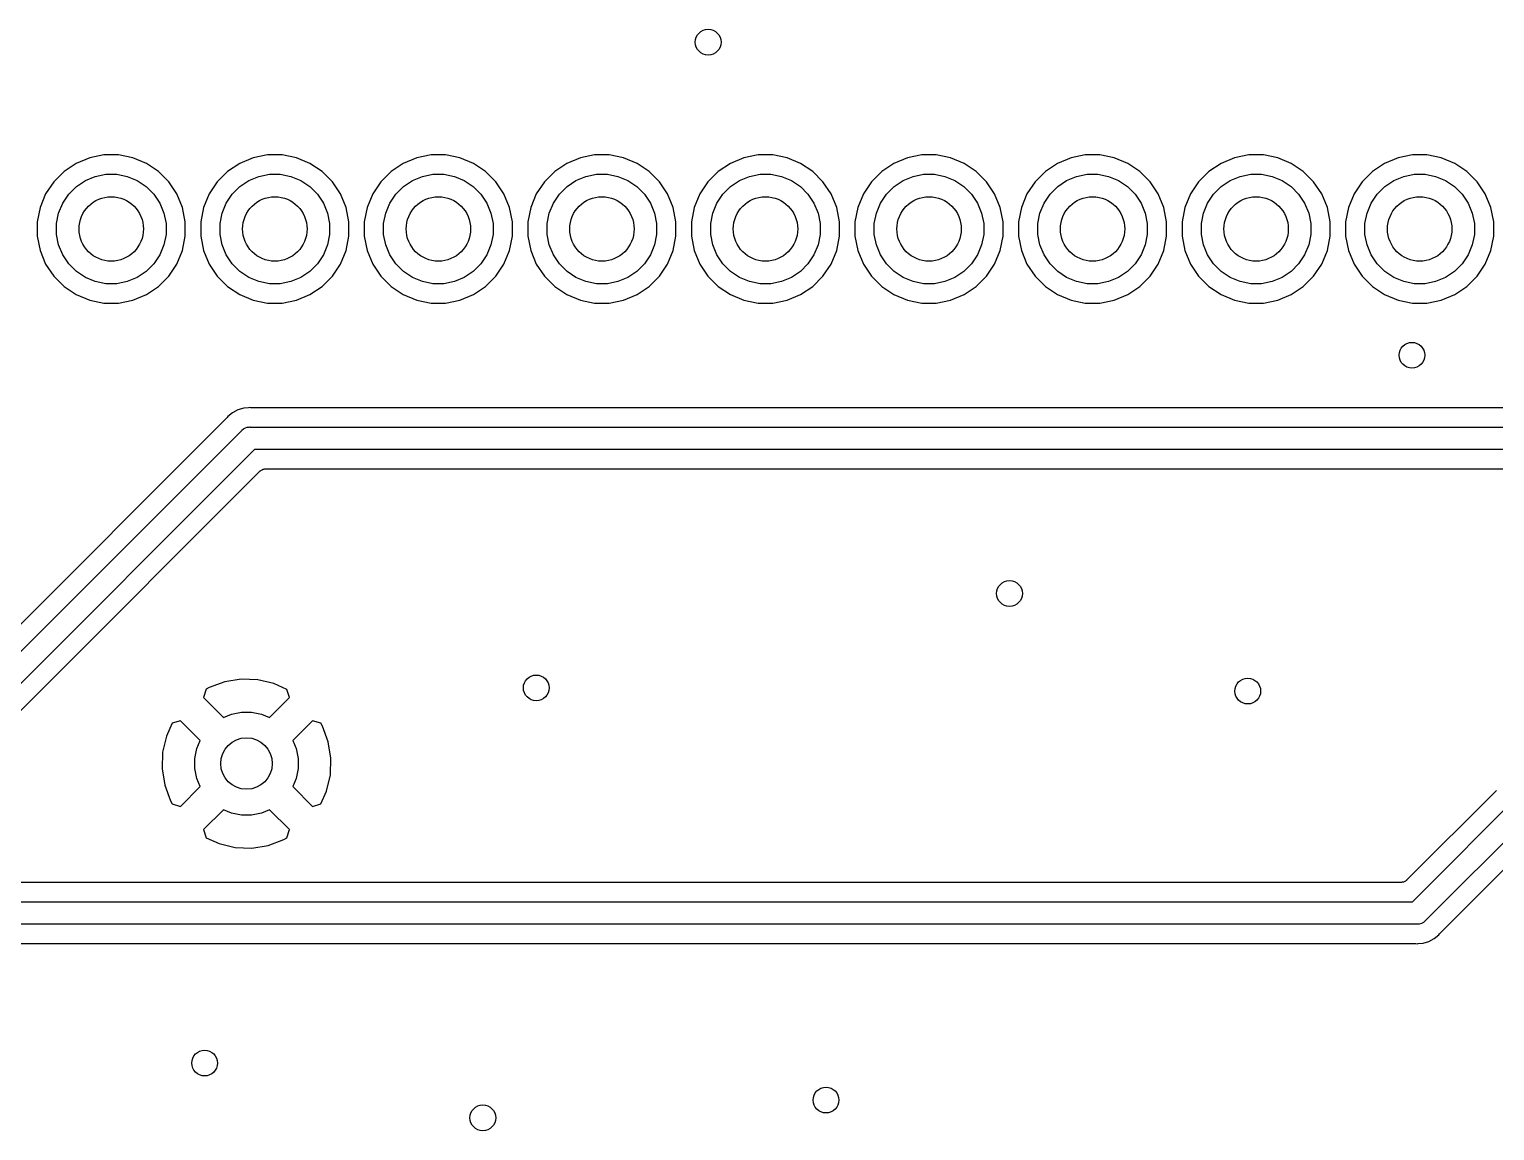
# Model space of a CAD drawing. Extents: x 13 to 148, y -136 to -18.
# Drawn here: x 94.13 to 116.89, y -52.2 to -35.1 of the extents above; entities that cross this region are included whole.
import ezdxf

# ---------------------------------------------------------------- set-up
doc = ezdxf.new("R2010")
doc.units = 0
doc.layers.add('BLACK', color=7, linetype='CONTINUOUS')

msp = doc.modelspace()

# ---------------------------------------------------------------- linework, layer by layer
at = {"layer": 'BLACK', "linetype": 'CONTINUOUS'}
for p, q in [((95.0646, -37.0942), (94.8553, -37.1809)), ((95.2867, -37.05), (95.0646, -37.0942)), ((95.5133, -37.05), (95.2867, -37.05)), ((95.7354, -37.0942), (95.5133, -37.05)), ((95.9447, -37.1809), (95.7354, -37.0942)), ((97.6046, -37.0942), (97.3953, -37.1809)), ((97.8267, -37.05), (97.6046, -37.0942)), ((98.0533, -37.05), (97.8267, -37.05)), ((98.2754, -37.0942), (98.0533, -37.05)), ((98.4847, -37.1809), (98.2754, -37.0942)), ((100.145, -37.0942), (99.9353, -37.1809)), ((100.367, -37.05), (100.145, -37.0942)), ((100.593, -37.05), (100.367, -37.05)), ((100.815, -37.0942), (100.593, -37.05)), ((101.025, -37.1809), (100.815, -37.0942)), ((102.685, -37.0942), (102.475, -37.1809)), ((102.907, -37.05), (102.685, -37.0942)), ((103.133, -37.05), (102.907, -37.05)), ((103.355, -37.0942), (103.133, -37.05)), ((103.565, -37.1809), (103.355, -37.0942)), ((105.225, -37.0942), (105.015, -37.1809)), ((105.447, -37.05), (105.225, -37.0942)), ((105.673, -37.05), (105.447, -37.05)), ((105.895, -37.0942), (105.673, -37.05)), ((106.105, -37.1809), (105.895, -37.0942)), ((107.765, -37.0942), (107.555, -37.1809)), ((107.987, -37.05), (107.765, -37.0942)), ((108.213, -37.05), (107.987, -37.05)), ((108.435, -37.0942), (108.213, -37.05)), ((108.645, -37.1809), (108.435, -37.0942)), ((110.305, -37.0942), (110.095, -37.1809)), ((110.527, -37.05), (110.305, -37.0942)), ((110.753, -37.05), (110.527, -37.05)), ((110.975, -37.0942), (110.753, -37.05)), ((111.185, -37.1809), (110.975, -37.0942)), ((112.845, -37.0942), (112.635, -37.1809)), ((113.067, -37.05), (112.845, -37.0942)), ((113.293, -37.05), (113.067, -37.05)), ((113.515, -37.0942), (113.293, -37.05)), ((113.725, -37.1809), (113.515, -37.0942)), ((115.385, -37.0942), (115.175, -37.1809)), ((115.607, -37.05), (115.385, -37.0942)), ((115.833, -37.05), (115.607, -37.05)), ((116.055, -37.0942), (115.833, -37.05)), ((116.265, -37.1809), (116.055, -37.0942)), ((94.6669, -37.3067), (94.5067, -37.4669)), ((94.8553, -37.1809), (94.6669, -37.3067)), ((96.1331, -37.3067), (95.9447, -37.1809)), ((96.2933, -37.4669), (96.1331, -37.3067)), ((97.2069, -37.3067), (97.0467, -37.4669)), ((97.3953, -37.1809), (97.2069, -37.3067)), ((98.6731, -37.3067), (98.4847, -37.1809)), ((98.8333, -37.4669), (98.6731, -37.3067)), ((99.7469, -37.3067), (99.5867, -37.4669)), ((99.9353, -37.1809), (99.7469, -37.3067)), ((101.213, -37.3067), (101.025, -37.1809)), ((101.373, -37.4669), (101.213, -37.3067)), ((102.287, -37.3067), (102.127, -37.4669)), ((102.475, -37.1809), (102.287, -37.3067)), ((103.753, -37.3067), (103.565, -37.1809)), ((103.913, -37.4669), (103.753, -37.3067)), ((104.827, -37.3067), (104.667, -37.4669)), ((105.015, -37.1809), (104.827, -37.3067)), ((106.293, -37.3067), (106.105, -37.1809)), ((106.453, -37.4669), (106.293, -37.3067)), ((107.367, -37.3067), (107.207, -37.4669)), ((107.555, -37.1809), (107.367, -37.3067)), ((108.833, -37.3067), (108.645, -37.1809)), ((108.993, -37.4669), (108.833, -37.3067)), ((109.907, -37.3067), (109.747, -37.4669)), ((110.095, -37.1809), (109.907, -37.3067)), ((111.373, -37.3067), (111.185, -37.1809)), ((111.533, -37.4669), (111.373, -37.3067)), ((112.447, -37.3067), (112.287, -37.4669)), ((112.635, -37.1809), (112.447, -37.3067)), ((113.913, -37.3067), (113.725, -37.1809)), ((114.073, -37.4669), (113.913, -37.3067)), ((114.987, -37.3067), (114.827, -37.4669)), ((115.175, -37.1809), (114.987, -37.3067)), ((116.453, -37.3067), (116.265, -37.1809)), ((116.613, -37.4669), (116.453, -37.3067)), ((94.5067, -37.4669), (94.3809, -37.6553)), ((94.7398, -37.6582), (94.8582, -37.5398)), ((94.8582, -37.5398), (94.9974, -37.4467)), ((94.9974, -37.4467), (95.1521, -37.3827)), ((95.1521, -37.3827), (95.3163, -37.35)), ((95.3163, -37.35), (95.4837, -37.35)), ((95.4837, -37.35), (95.6479, -37.3827)), ((95.6479, -37.3827), (95.8026, -37.4467)), ((95.8026, -37.4467), (95.9418, -37.5398)), ((95.9418, -37.5398), (96.0602, -37.6582)), ((96.4191, -37.6553), (96.2933, -37.4669)), ((97.0467, -37.4669), (96.9209, -37.6553)), ((97.2798, -37.6582), (97.3982, -37.5398)), ((97.3982, -37.5398), (97.5374, -37.4467)), ((97.5374, -37.4467), (97.6921, -37.3827)), ((97.6921, -37.3827), (97.8563, -37.35)), ((97.8563, -37.35), (98.0237, -37.35)), ((98.0237, -37.35), (98.1879, -37.3827)), ((98.1879, -37.3827), (98.3426, -37.4467)), ((98.3426, -37.4467), (98.4818, -37.5398)), ((98.4818, -37.5398), (98.6002, -37.6582)), ((98.9591, -37.6553), (98.8333, -37.4669)), ((99.5867, -37.4669), (99.4609, -37.6553)), ((99.8198, -37.6582), (99.9382, -37.5398)), ((99.9382, -37.5398), (100.077, -37.4467)), ((100.077, -37.4467), (100.232, -37.3827)), ((100.232, -37.3827), (100.396, -37.35)), ((100.396, -37.35), (100.564, -37.35)), ((100.564, -37.35), (100.728, -37.3827)), ((100.728, -37.3827), (100.883, -37.4467)), ((100.883, -37.4467), (101.022, -37.5398)), ((101.022, -37.5398), (101.14, -37.6582)), ((101.499, -37.6553), (101.373, -37.4669)), ((102.127, -37.4669), (102.001, -37.6553)), ((102.36, -37.6582), (102.478, -37.5398)), ((102.478, -37.5398), (102.617, -37.4467)), ((102.617, -37.4467), (102.772, -37.3827)), ((102.772, -37.3827), (102.936, -37.35)), ((102.936, -37.35), (103.104, -37.35)), ((103.104, -37.35), (103.268, -37.3827)), ((103.268, -37.3827), (103.423, -37.4467)), ((103.423, -37.4467), (103.562, -37.5398)), ((103.562, -37.5398), (103.68, -37.6582)), ((104.039, -37.6553), (103.913, -37.4669)), ((104.667, -37.4669), (104.541, -37.6553)), ((104.9, -37.6582), (105.018, -37.5398)), ((105.018, -37.5398), (105.157, -37.4467)), ((105.157, -37.4467), (105.312, -37.3827)), ((105.312, -37.3827), (105.476, -37.35)), ((105.476, -37.35), (105.644, -37.35)), ((105.644, -37.35), (105.808, -37.3827)), ((105.808, -37.3827), (105.963, -37.4467)), ((105.963, -37.4467), (106.102, -37.5398)), ((106.102, -37.5398), (106.22, -37.6582)), ((106.579, -37.6553), (106.453, -37.4669)), ((107.207, -37.4669), (107.081, -37.6553)), ((107.44, -37.6582), (107.558, -37.5398)), ((107.558, -37.5398), (107.697, -37.4467)), ((107.697, -37.4467), (107.852, -37.3827)), ((107.852, -37.3827), (108.016, -37.35)), ((108.016, -37.35), (108.184, -37.35)), ((108.184, -37.35), (108.348, -37.3827)), ((108.348, -37.3827), (108.503, -37.4467)), ((108.503, -37.4467), (108.642, -37.5398)), ((108.642, -37.5398), (108.76, -37.6582)), ((109.119, -37.6553), (108.993, -37.4669)), ((109.747, -37.4669), (109.621, -37.6553)), ((109.98, -37.6582), (110.098, -37.5398)), ((110.098, -37.5398), (110.237, -37.4467)), ((110.237, -37.4467), (110.392, -37.3827)), ((110.392, -37.3827), (110.556, -37.35)), ((110.556, -37.35), (110.724, -37.35)), ((110.724, -37.35), (110.888, -37.3827)), ((110.888, -37.3827), (111.043, -37.4467)), ((111.043, -37.4467), (111.182, -37.5398)), ((111.182, -37.5398), (111.3, -37.6582)), ((111.659, -37.6553), (111.533, -37.4669)), ((112.287, -37.4669), (112.161, -37.6553)), ((112.52, -37.6582), (112.638, -37.5398)), ((112.638, -37.5398), (112.777, -37.4467)), ((112.777, -37.4467), (112.932, -37.3827)), ((112.932, -37.3827), (113.096, -37.35)), ((113.096, -37.35), (113.264, -37.35)), ((113.264, -37.35), (113.428, -37.3827)), ((113.428, -37.3827), (113.583, -37.4467)), ((113.583, -37.4467), (113.722, -37.5398)), ((113.722, -37.5398), (113.84, -37.6582)), ((114.199, -37.6553), (114.073, -37.4669)), ((114.827, -37.4669), (114.701, -37.6553)), ((115.06, -37.6582), (115.178, -37.5398)), ((115.178, -37.5398), (115.317, -37.4467)), ((115.317, -37.4467), (115.472, -37.3827)), ((115.472, -37.3827), (115.636, -37.35)), ((115.636, -37.35), (115.804, -37.35)), ((115.804, -37.35), (115.968, -37.3827)), ((115.968, -37.3827), (116.123, -37.4467)), ((116.123, -37.4467), (116.262, -37.5398)), ((116.262, -37.5398), (116.38, -37.6582)), ((116.739, -37.6553), (116.613, -37.4669)), ((94.3809, -37.6553), (94.2942, -37.8646)), ((94.6467, -37.7974), (94.7398, -37.6582)), ((96.0602, -37.6582), (96.1533, -37.7974)), ((96.5058, -37.8646), (96.4191, -37.6553)), ((96.9209, -37.6553), (96.8342, -37.8646)), ((97.1867, -37.7974), (97.2798, -37.6582)), ((98.6002, -37.6582), (98.6933, -37.7974)), ((99.0458, -37.8646), (98.9591, -37.6553)), ((99.4609, -37.6553), (99.3742, -37.8646)), ((99.7267, -37.7974), (99.8198, -37.6582)), ((101.14, -37.6582), (101.233, -37.7974)), ((101.586, -37.8646), (101.499, -37.6553)), ((102.001, -37.6553), (101.914, -37.8646)), ((102.267, -37.7974), (102.36, -37.6582)), ((103.68, -37.6582), (103.773, -37.7974)), ((104.126, -37.8646), (104.039, -37.6553)), ((104.541, -37.6553), (104.454, -37.8646)), ((104.807, -37.7974), (104.9, -37.6582)), ((106.22, -37.6582), (106.313, -37.7974)), ((106.666, -37.8646), (106.579, -37.6553)), ((107.081, -37.6553), (106.994, -37.8646)), ((107.347, -37.7974), (107.44, -37.6582)), ((108.76, -37.6582), (108.853, -37.7974)), ((109.206, -37.8646), (109.119, -37.6553)), ((109.621, -37.6553), (109.534, -37.8646)), ((109.887, -37.7974), (109.98, -37.6582)), ((111.3, -37.6582), (111.393, -37.7974)), ((111.746, -37.8646), (111.659, -37.6553)), ((112.161, -37.6553), (112.074, -37.8646)), ((112.427, -37.7974), (112.52, -37.6582)), ((113.84, -37.6582), (113.933, -37.7974)), ((114.286, -37.8646), (114.199, -37.6553)), ((114.701, -37.6553), (114.614, -37.8646)), ((114.967, -37.7974), (115.06, -37.6582)), ((116.38, -37.6582), (116.473, -37.7974)), ((116.826, -37.8646), (116.739, -37.6553)), ((94.2942, -37.8646), (94.25, -38.0867)), ((94.55, -38.1163), (94.5827, -37.9521)), ((94.5827, -37.9521), (94.6467, -37.7974)), ((96.1533, -37.7974), (96.2173, -37.9521)), ((96.2173, -37.9521), (96.25, -38.1163)), ((96.55, -38.0867), (96.5058, -37.8646)), ((96.8342, -37.8646), (96.79, -38.0867)), ((97.09, -38.1163), (97.1227, -37.9521)), ((97.1227, -37.9521), (97.1867, -37.7974)), ((98.6933, -37.7974), (98.7573, -37.9521)), ((98.7573, -37.9521), (98.79, -38.1163)), ((99.09, -38.0867), (99.0458, -37.8646)), ((99.3742, -37.8646), (99.33, -38.0867)), ((99.63, -38.1163), (99.6627, -37.9521)), ((99.6627, -37.9521), (99.7267, -37.7974)), ((101.233, -37.7974), (101.297, -37.9521)), ((101.297, -37.9521), (101.33, -38.1163)), ((101.63, -38.0867), (101.586, -37.8646)), ((101.914, -37.8646), (101.87, -38.0867)), ((102.17, -38.1163), (102.203, -37.9521)), ((102.203, -37.9521), (102.267, -37.7974)), ((103.773, -37.7974), (103.837, -37.9521)), ((103.837, -37.9521), (103.87, -38.1163)), ((104.17, -38.0867), (104.126, -37.8646)), ((104.454, -37.8646), (104.41, -38.0867)), ((104.71, -38.1163), (104.743, -37.9521)), ((104.743, -37.9521), (104.807, -37.7974)), ((106.313, -37.7974), (106.377, -37.9521)), ((106.377, -37.9521), (106.41, -38.1163)), ((106.71, -38.0867), (106.666, -37.8646)), ((106.994, -37.8646), (106.95, -38.0867)), ((107.25, -38.1163), (107.283, -37.9521)), ((107.283, -37.9521), (107.347, -37.7974)), ((108.853, -37.7974), (108.917, -37.9521)), ((108.917, -37.9521), (108.95, -38.1163)), ((109.25, -38.0867), (109.206, -37.8646)), ((109.534, -37.8646), (109.49, -38.0867)), ((109.79, -38.1163), (109.823, -37.9521)), ((109.823, -37.9521), (109.887, -37.7974)), ((111.393, -37.7974), (111.457, -37.9521)), ((111.457, -37.9521), (111.49, -38.1163)), ((111.79, -38.0867), (111.746, -37.8646)), ((112.074, -37.8646), (112.03, -38.0867)), ((112.33, -38.1163), (112.363, -37.9521)), ((112.363, -37.9521), (112.427, -37.7974)), ((113.933, -37.7974), (113.997, -37.9521)), ((113.997, -37.9521), (114.03, -38.1163)), ((114.33, -38.0867), (114.286, -37.8646)), ((114.614, -37.8646), (114.57, -38.0867)), ((114.87, -38.1163), (114.903, -37.9521)), ((114.903, -37.9521), (114.967, -37.7974)), ((116.473, -37.7974), (116.537, -37.9521)), ((116.537, -37.9521), (116.57, -38.1163)), ((116.87, -38.0867), (116.826, -37.8646)), ((94.25, -38.0867), (94.25, -38.3133)), ((94.55, -38.2837), (94.55, -38.1163)), ((96.25, -38.1163), (96.25, -38.2837)), ((96.55, -38.3133), (96.55, -38.0867)), ((96.79, -38.0867), (96.79, -38.3133)), ((97.09, -38.2837), (97.09, -38.1163)), ((98.79, -38.1163), (98.79, -38.2837)), ((99.09, -38.3133), (99.09, -38.0867)), ((99.33, -38.0867), (99.33, -38.3133)), ((99.63, -38.2837), (99.63, -38.1163)), ((101.33, -38.1163), (101.33, -38.2837)), ((101.63, -38.3133), (101.63, -38.0867)), ((101.87, -38.0867), (101.87, -38.3133)), ((102.17, -38.2837), (102.17, -38.1163)), ((103.87, -38.1163), (103.87, -38.2837)), ((104.17, -38.3133), (104.17, -38.0867)), ((104.41, -38.0867), (104.41, -38.3133)), ((104.71, -38.2837), (104.71, -38.1163)), ((106.41, -38.1163), (106.41, -38.2837)), ((106.71, -38.3133), (106.71, -38.0867)), ((106.95, -38.0867), (106.95, -38.3133)), ((107.25, -38.2837), (107.25, -38.1163)), ((108.95, -38.1163), (108.95, -38.2837)), ((109.25, -38.3133), (109.25, -38.0867)), ((109.49, -38.0867), (109.49, -38.3133)), ((109.79, -38.2837), (109.79, -38.1163)), ((111.49, -38.1163), (111.49, -38.2837)), ((111.79, -38.3133), (111.79, -38.0867)), ((112.03, -38.0867), (112.03, -38.3133)), ((112.33, -38.2837), (112.33, -38.1163)), ((114.03, -38.1163), (114.03, -38.2837)), ((114.33, -38.3133), (114.33, -38.0867)), ((114.57, -38.0867), (114.57, -38.3133)), ((114.87, -38.2837), (114.87, -38.1163)), ((116.57, -38.1163), (116.57, -38.2837)), ((116.87, -38.3133), (116.87, -38.0867)), ((94.25, -38.3133), (94.2942, -38.5354)), ((94.5827, -38.4479), (94.55, -38.2837)), ((94.6467, -38.6026), (94.5827, -38.4479)), ((96.2173, -38.4479), (96.1533, -38.6026)), ((96.25, -38.2837), (96.2173, -38.4479)), ((96.5058, -38.5354), (96.55, -38.3133)), ((96.79, -38.3133), (96.8342, -38.5354)), ((97.1227, -38.4479), (97.09, -38.2837)), ((97.1867, -38.6026), (97.1227, -38.4479)), ((98.7573, -38.4479), (98.6933, -38.6026)), ((98.79, -38.2837), (98.7573, -38.4479)), ((99.0458, -38.5354), (99.09, -38.3133)), ((99.33, -38.3133), (99.3742, -38.5354)), ((99.6627, -38.4479), (99.63, -38.2837)), ((99.7267, -38.6026), (99.6627, -38.4479)), ((101.297, -38.4479), (101.233, -38.6026)), ((101.33, -38.2837), (101.297, -38.4479)), ((101.586, -38.5354), (101.63, -38.3133)), ((101.87, -38.3133), (101.914, -38.5354)), ((102.203, -38.4479), (102.17, -38.2837)), ((102.267, -38.6026), (102.203, -38.4479)), ((103.837, -38.4479), (103.773, -38.6026)), ((103.87, -38.2837), (103.837, -38.4479)), ((104.126, -38.5354), (104.17, -38.3133)), ((104.41, -38.3133), (104.454, -38.5354)), ((104.743, -38.4479), (104.71, -38.2837)), ((104.807, -38.6026), (104.743, -38.4479)), ((106.377, -38.4479), (106.313, -38.6026)), ((106.41, -38.2837), (106.377, -38.4479)), ((106.666, -38.5354), (106.71, -38.3133)), ((106.95, -38.3133), (106.994, -38.5354)), ((107.283, -38.4479), (107.25, -38.2837)), ((107.347, -38.6026), (107.283, -38.4479)), ((108.917, -38.4479), (108.853, -38.6026)), ((108.95, -38.2837), (108.917, -38.4479)), ((109.206, -38.5354), (109.25, -38.3133)), ((109.49, -38.3133), (109.534, -38.5354)), ((109.823, -38.4479), (109.79, -38.2837)), ((109.887, -38.6026), (109.823, -38.4479)), ((111.457, -38.4479), (111.393, -38.6026)), ((111.49, -38.2837), (111.457, -38.4479)), ((111.746, -38.5354), (111.79, -38.3133)), ((112.03, -38.3133), (112.074, -38.5354)), ((112.363, -38.4479), (112.33, -38.2837)), ((112.427, -38.6026), (112.363, -38.4479)), ((113.997, -38.4479), (113.933, -38.6026)), ((114.03, -38.2837), (113.997, -38.4479)), ((114.286, -38.5354), (114.33, -38.3133)), ((114.57, -38.3133), (114.614, -38.5354)), ((114.903, -38.4479), (114.87, -38.2837)), ((114.967, -38.6026), (114.903, -38.4479)), ((116.537, -38.4479), (116.473, -38.6026)), ((116.57, -38.2837), (116.537, -38.4479)), ((116.826, -38.5354), (116.87, -38.3133)), ((94.2942, -38.5354), (94.3809, -38.7447)), ((94.7398, -38.7418), (94.6467, -38.6026)), ((96.1533, -38.6026), (96.0602, -38.7418)), ((96.4191, -38.7447), (96.5058, -38.5354)), ((96.8342, -38.5354), (96.9209, -38.7447)), ((97.2798, -38.7418), (97.1867, -38.6026)), ((98.6933, -38.6026), (98.6002, -38.7418)), ((98.9591, -38.7447), (99.0458, -38.5354)), ((99.3742, -38.5354), (99.4609, -38.7447)), ((99.8198, -38.7418), (99.7267, -38.6026)), ((101.233, -38.6026), (101.14, -38.7418)), ((101.499, -38.7447), (101.586, -38.5354)), ((101.914, -38.5354), (102.001, -38.7447)), ((102.36, -38.7418), (102.267, -38.6026)), ((103.773, -38.6026), (103.68, -38.7418)), ((104.039, -38.7447), (104.126, -38.5354)), ((104.454, -38.5354), (104.541, -38.7447)), ((104.9, -38.7418), (104.807, -38.6026)), ((106.313, -38.6026), (106.22, -38.7418)), ((106.579, -38.7447), (106.666, -38.5354)), ((106.994, -38.5354), (107.081, -38.7447)), ((107.44, -38.7418), (107.347, -38.6026)), ((108.853, -38.6026), (108.76, -38.7418)), ((109.119, -38.7447), (109.206, -38.5354)), ((109.534, -38.5354), (109.621, -38.7447)), ((109.98, -38.7418), (109.887, -38.6026)), ((111.393, -38.6026), (111.3, -38.7418)), ((111.659, -38.7447), (111.746, -38.5354)), ((112.074, -38.5354), (112.161, -38.7447)), ((112.52, -38.7418), (112.427, -38.6026)), ((113.933, -38.6026), (113.84, -38.7418)), ((114.199, -38.7447), (114.286, -38.5354)), ((114.614, -38.5354), (114.701, -38.7447)), ((115.06, -38.7418), (114.967, -38.6026)), ((116.473, -38.6026), (116.38, -38.7418)), ((116.739, -38.7447), (116.826, -38.5354)), ((94.3809, -38.7447), (94.5067, -38.9331)), ((94.8582, -38.8602), (94.7398, -38.7418)), ((94.9974, -38.9533), (94.8582, -38.8602)), ((95.9418, -38.8602), (95.8026, -38.9533)), ((96.0602, -38.7418), (95.9418, -38.8602)), ((96.2933, -38.9331), (96.4191, -38.7447)), ((96.9209, -38.7447), (97.0467, -38.9331)), ((97.3982, -38.8602), (97.2798, -38.7418)), ((97.5374, -38.9533), (97.3982, -38.8602)), ((98.4818, -38.8602), (98.3426, -38.9533)), ((98.6002, -38.7418), (98.4818, -38.8602)), ((98.8333, -38.9331), (98.9591, -38.7447)), ((99.4609, -38.7447), (99.5867, -38.9331)), ((99.9382, -38.8602), (99.8198, -38.7418)), ((100.077, -38.9533), (99.9382, -38.8602)), ((101.022, -38.8602), (100.883, -38.9533)), ((101.14, -38.7418), (101.022, -38.8602)), ((101.373, -38.9331), (101.499, -38.7447)), ((102.001, -38.7447), (102.127, -38.9331)), ((102.478, -38.8602), (102.36, -38.7418)), ((102.617, -38.9533), (102.478, -38.8602)), ((103.562, -38.8602), (103.423, -38.9533)), ((103.68, -38.7418), (103.562, -38.8602)), ((103.913, -38.9331), (104.039, -38.7447)), ((104.541, -38.7447), (104.667, -38.9331)), ((105.018, -38.8602), (104.9, -38.7418)), ((105.157, -38.9533), (105.018, -38.8602)), ((106.102, -38.8602), (105.963, -38.9533)), ((106.22, -38.7418), (106.102, -38.8602)), ((106.453, -38.9331), (106.579, -38.7447)), ((107.081, -38.7447), (107.207, -38.9331)), ((107.558, -38.8602), (107.44, -38.7418)), ((107.697, -38.9533), (107.558, -38.8602)), ((108.642, -38.8602), (108.503, -38.9533)), ((108.76, -38.7418), (108.642, -38.8602)), ((108.993, -38.9331), (109.119, -38.7447)), ((109.621, -38.7447), (109.747, -38.9331)), ((110.098, -38.8602), (109.98, -38.7418)), ((110.237, -38.9533), (110.098, -38.8602)), ((111.182, -38.8602), (111.043, -38.9533)), ((111.3, -38.7418), (111.182, -38.8602)), ((111.533, -38.9331), (111.659, -38.7447)), ((112.161, -38.7447), (112.287, -38.9331)), ((112.638, -38.8602), (112.52, -38.7418)), ((112.777, -38.9533), (112.638, -38.8602)), ((113.722, -38.8602), (113.583, -38.9533)), ((113.84, -38.7418), (113.722, -38.8602)), ((114.073, -38.9331), (114.199, -38.7447)), ((114.701, -38.7447), (114.827, -38.9331)), ((115.178, -38.8602), (115.06, -38.7418)), ((115.317, -38.9533), (115.178, -38.8602)), ((116.262, -38.8602), (116.123, -38.9533)), ((116.38, -38.7418), (116.262, -38.8602)), ((116.613, -38.9331), (116.739, -38.7447)), ((94.5067, -38.9331), (94.6669, -39.0933)), ((94.6669, -39.0933), (94.8553, -39.2191)), ((95.1521, -39.0173), (94.9974, -38.9533)), ((95.3163, -39.05), (95.1521, -39.0173)), ((95.4837, -39.05), (95.3163, -39.05)), ((95.6479, -39.0173), (95.4837, -39.05)), ((95.8026, -38.9533), (95.6479, -39.0173)), ((95.9447, -39.2191), (96.1331, -39.0933)), ((96.1331, -39.0933), (96.2933, -38.9331)), ((97.0467, -38.9331), (97.2069, -39.0933)), ((97.2069, -39.0933), (97.3953, -39.2191)), ((97.6921, -39.0173), (97.5374, -38.9533)), ((97.8563, -39.05), (97.6921, -39.0173)), ((98.0237, -39.05), (97.8563, -39.05)), ((98.1879, -39.0173), (98.0237, -39.05)), ((98.3426, -38.9533), (98.1879, -39.0173)), ((98.4847, -39.2191), (98.6731, -39.0933)), ((98.6731, -39.0933), (98.8333, -38.9331)), ((99.5867, -38.9331), (99.7469, -39.0933)), ((99.7469, -39.0933), (99.9353, -39.2191)), ((100.232, -39.0173), (100.077, -38.9533)), ((100.396, -39.05), (100.232, -39.0173)), ((100.564, -39.05), (100.396, -39.05)), ((100.728, -39.0173), (100.564, -39.05)), ((100.883, -38.9533), (100.728, -39.0173)), ((101.025, -39.2191), (101.213, -39.0933)), ((101.213, -39.0933), (101.373, -38.9331)), ((102.127, -38.9331), (102.287, -39.0933)), ((102.287, -39.0933), (102.475, -39.2191)), ((102.772, -39.0173), (102.617, -38.9533)), ((102.936, -39.05), (102.772, -39.0173)), ((103.104, -39.05), (102.936, -39.05)), ((103.268, -39.0173), (103.104, -39.05)), ((103.423, -38.9533), (103.268, -39.0173)), ((103.565, -39.2191), (103.753, -39.0933)), ((103.753, -39.0933), (103.913, -38.9331)), ((104.667, -38.9331), (104.827, -39.0933)), ((104.827, -39.0933), (105.015, -39.2191)), ((105.312, -39.0173), (105.157, -38.9533)), ((105.476, -39.05), (105.312, -39.0173)), ((105.644, -39.05), (105.476, -39.05)), ((105.808, -39.0173), (105.644, -39.05)), ((105.963, -38.9533), (105.808, -39.0173)), ((106.105, -39.2191), (106.293, -39.0933)), ((106.293, -39.0933), (106.453, -38.9331)), ((107.207, -38.9331), (107.367, -39.0933)), ((107.367, -39.0933), (107.555, -39.2191)), ((107.852, -39.0173), (107.697, -38.9533)), ((108.016, -39.05), (107.852, -39.0173)), ((108.184, -39.05), (108.016, -39.05)), ((108.348, -39.0173), (108.184, -39.05)), ((108.503, -38.9533), (108.348, -39.0173)), ((108.645, -39.2191), (108.833, -39.0933)), ((108.833, -39.0933), (108.993, -38.9331)), ((109.747, -38.9331), (109.907, -39.0933)), ((109.907, -39.0933), (110.095, -39.2191)), ((110.392, -39.0173), (110.237, -38.9533)), ((110.556, -39.05), (110.392, -39.0173)), ((110.724, -39.05), (110.556, -39.05)), ((110.888, -39.0173), (110.724, -39.05)), ((111.043, -38.9533), (110.888, -39.0173)), ((111.185, -39.2191), (111.373, -39.0933)), ((111.373, -39.0933), (111.533, -38.9331)), ((112.287, -38.9331), (112.447, -39.0933)), ((112.447, -39.0933), (112.635, -39.2191)), ((112.932, -39.0173), (112.777, -38.9533)), ((113.096, -39.05), (112.932, -39.0173)), ((113.264, -39.05), (113.096, -39.05)), ((113.428, -39.0173), (113.264, -39.05)), ((113.583, -38.9533), (113.428, -39.0173)), ((113.725, -39.2191), (113.913, -39.0933)), ((113.913, -39.0933), (114.073, -38.9331)), ((114.827, -38.9331), (114.987, -39.0933)), ((114.987, -39.0933), (115.175, -39.2191)), ((115.472, -39.0173), (115.317, -38.9533)), ((115.636, -39.05), (115.472, -39.0173)), ((115.804, -39.05), (115.636, -39.05)), ((115.968, -39.0173), (115.804, -39.05)), ((116.123, -38.9533), (115.968, -39.0173)), ((116.265, -39.2191), (116.453, -39.0933)), ((116.453, -39.0933), (116.613, -38.9331)), ((94.8553, -39.2191), (95.0646, -39.3058)), ((95.0646, -39.3058), (95.2867, -39.35)), ((95.2867, -39.35), (95.5133, -39.35)), ((95.5133, -39.35), (95.7354, -39.3058)), ((95.7354, -39.3058), (95.9447, -39.2191)), ((97.3953, -39.2191), (97.6046, -39.3058)), ((97.6046, -39.3058), (97.8267, -39.35)), ((97.8267, -39.35), (98.0533, -39.35)), ((98.0533, -39.35), (98.2754, -39.3058)), ((98.2754, -39.3058), (98.4847, -39.2191)), ((99.9353, -39.2191), (100.145, -39.3058)), ((100.145, -39.3058), (100.367, -39.35)), ((100.367, -39.35), (100.593, -39.35)), ((100.593, -39.35), (100.815, -39.3058)), ((100.815, -39.3058), (101.025, -39.2191)), ((102.475, -39.2191), (102.685, -39.3058)), ((102.685, -39.3058), (102.907, -39.35)), ((102.907, -39.35), (103.133, -39.35)), ((103.133, -39.35), (103.355, -39.3058)), ((103.355, -39.3058), (103.565, -39.2191)), ((105.015, -39.2191), (105.225, -39.3058)), ((105.225, -39.3058), (105.447, -39.35)), ((105.447, -39.35), (105.673, -39.35)), ((105.673, -39.35), (105.895, -39.3058)), ((105.895, -39.3058), (106.105, -39.2191)), ((107.555, -39.2191), (107.765, -39.3058)), ((107.765, -39.3058), (107.987, -39.35)), ((107.987, -39.35), (108.213, -39.35)), ((108.213, -39.35), (108.435, -39.3058)), ((108.435, -39.3058), (108.645, -39.2191)), ((110.095, -39.2191), (110.305, -39.3058)), ((110.305, -39.3058), (110.527, -39.35)), ((110.527, -39.35), (110.753, -39.35)), ((110.753, -39.35), (110.975, -39.3058)), ((110.975, -39.3058), (111.185, -39.2191)), ((112.635, -39.2191), (112.845, -39.3058)), ((112.845, -39.3058), (113.067, -39.35)), ((113.067, -39.35), (113.293, -39.35)), ((113.293, -39.35), (113.515, -39.3058)), ((113.515, -39.3058), (113.725, -39.2191)), ((115.175, -39.2191), (115.385, -39.3058)), ((115.385, -39.3058), (115.607, -39.35)), ((115.607, -39.35), (115.833, -39.35)), ((115.833, -39.35), (116.055, -39.3058)), ((116.055, -39.3058), (116.265, -39.2191)), ((97.1938, -41.1344), (92.9167, -45.4115)), ((97.1967, -41.1309), (97.1938, -41.1344)), ((97.2001, -41.1276), (97.1967, -41.1309)), ((97.2011, -41.1264), (97.2001, -41.1276)), ((97.2125, -41.1125), (97.2011, -41.1264)), ((97.2848, -41.0531), (97.2125, -41.1125)), ((97.3673, -41.009), (97.2848, -41.0531)), ((97.4569, -40.9819), (97.3673, -41.009)), ((97.532, -40.9745), (97.4569, -40.9819)), ((97.5321, -40.9745), (97.532, -40.9745)), ((97.55, -40.9727), (97.5321, -40.9745)), ((97.5679, -40.9745), (97.55, -40.9727)), ((97.5726, -40.9745), (97.5679, -40.9745)), ((97.5772, -40.975), (97.5726, -40.9745)), ((97.5787, -40.975), (97.5772, -40.975)), ((124.928, -40.975), (97.5787, -40.975)), ((92.9284, -45.8241), (97.4202, -41.3323)), ((97.4202, -41.3323), (97.4257, -41.3257)), ((97.4257, -41.3257), (97.4523, -41.3038)), ((97.4523, -41.3038), (97.4827, -41.2875)), ((97.4827, -41.2875), (97.5092, -41.2795)), ((97.5092, -41.2795), (97.5157, -41.2775)), ((97.5157, -41.2775), (97.5217, -41.2769)), ((97.5217, -41.2769), (97.5414, -41.275)), ((97.5414, -41.275), (97.55, -41.2742)), ((97.5414, -41.275), (97.5414, -41.275)), ((97.55, -41.2742), (97.5586, -41.275)), ((97.5586, -41.275), (125.098, -41.275)), ((97.6225, -41.625), (93.1759, -46.0716)), ((125.161, -41.625), (97.6225, -41.625)), ((94.2438, -45.4279), (97.7145, -41.9572)), ((97.7145, -41.9572), (97.7148, -41.957)), ((97.7148, -41.9569), (97.7156, -41.9561)), ((97.7148, -41.957), (97.7148, -41.9569)), ((97.7148, -41.9569), (97.7148, -41.9569)), ((97.7156, -41.9561), (97.7235, -41.9498)), ((97.7235, -41.9498), (97.7314, -41.9434)), ((97.7314, -41.9434), (97.732, -41.9431)), ((97.732, -41.9431), (97.7324, -41.9427)), ((97.7324, -41.9427), (97.7414, -41.9381)), ((97.7414, -41.9381), (97.7504, -41.9333)), ((97.7504, -41.9333), (97.7509, -41.9331)), ((97.7509, -41.9331), (97.7515, -41.9329)), ((97.7515, -41.9329), (97.7612, -41.93)), ((97.7612, -41.93), (97.7709, -41.9271)), ((97.7709, -41.9271), (97.7715, -41.927)), ((97.7715, -41.927), (97.7721, -41.9269)), ((97.7721, -41.9269), (97.7822, -41.926)), ((97.7822, -41.926), (97.7923, -41.925)), ((97.7923, -41.925), (125.141, -41.925)), ((97.1643, -45.2293), (96.9196, -45.3204)), ((97.4186, -45.1882), (97.1643, -45.2293)), ((97.6761, -45.1975), (97.4186, -45.1882)), ((97.9268, -45.2569), (97.6761, -45.1975)), ((98.1263, -45.3481), (97.9268, -45.2569)), ((93.5885, -46.0833), (94.2438, -45.4279)), ((94.2438, -45.4279), (94.2438, -45.4279)), ((96.8749, -45.3443), (96.8341, -45.4749)), ((96.8341, -45.4749), (97.1417, -45.7825)), ((96.9196, -45.3204), (96.8749, -45.3443)), ((97.8583, -45.7825), (98.1659, -45.4749)), ((98.1659, -45.4749), (98.1263, -45.3481)), ((97.1417, -45.7825), (97.2666, -45.7307)), ((97.2666, -45.7307), (97.4212, -45.7)), ((97.4212, -45.7), (97.5788, -45.7)), ((97.5788, -45.7), (97.7334, -45.7307)), ((97.7334, -45.7307), (97.8583, -45.7825)), ((96.3481, -45.8737), (96.2569, -46.0732)), ((96.4749, -45.8341), (96.3481, -45.8737)), ((96.7825, -46.1417), (96.4749, -45.8341)), ((98.5251, -45.8341), (98.2175, -46.1417)), ((98.6557, -45.8749), (98.5251, -45.8341)), ((98.6796, -45.9196), (98.6557, -45.8749)), ((98.7707, -46.1643), (98.6796, -45.9196)), ((96.2569, -46.0732), (96.1975, -46.3239)), ((96.7307, -46.2666), (96.7825, -46.1417)), ((98.2175, -46.1417), (98.2693, -46.2666)), ((98.8118, -46.4186), (98.7707, -46.1643)), ((96.1975, -46.3239), (96.1882, -46.5814)), ((96.7, -46.4212), (96.7307, -46.2666)), ((96.7, -46.5788), (96.7, -46.4212)), ((98.2693, -46.2666), (98.3, -46.4212)), ((98.3, -46.4212), (98.3, -46.5788)), ((98.8025, -46.6761), (98.8118, -46.4186)), ((96.1882, -46.5814), (96.2293, -46.8357)), ((96.7307, -46.7334), (96.7, -46.5788)), ((98.3, -46.5788), (98.2693, -46.7334)), ((96.2293, -46.8357), (96.3204, -47.0804)), ((96.4749, -47.1659), (96.7825, -46.8583)), ((96.7825, -46.8583), (96.7307, -46.7334)), ((98.2693, -46.7334), (98.2175, -46.8583)), ((98.2175, -46.8583), (98.5251, -47.1659)), ((98.7431, -46.9268), (98.8025, -46.6761)), ((96.3204, -47.0804), (96.3443, -47.1251)), ((98.6519, -47.1263), (98.7431, -46.9268)), ((116.912, -46.9167), (115.515, -48.3128)), ((115.608, -48.645), (117.324, -46.9284)), ((96.3443, -47.1251), (96.4749, -47.1659)), ((97.1417, -47.2175), (96.8341, -47.5251)), ((97.2666, -47.2693), (97.1417, -47.2175)), ((97.4212, -47.3), (97.2666, -47.2693)), ((97.5788, -47.3), (97.4212, -47.3)), ((97.7334, -47.2693), (97.5788, -47.3)), ((97.8583, -47.2175), (97.7334, -47.2693)), ((98.1659, -47.5251), (97.8583, -47.2175)), ((98.5251, -47.1659), (98.6519, -47.1263)), ((117.572, -47.1759), (115.81, -48.9377)), ((96.8341, -47.5251), (96.8737, -47.6519)), ((98.1251, -47.6557), (98.1659, -47.5251)), ((96.8737, -47.6519), (97.0732, -47.7431)), ((97.0732, -47.7431), (97.3239, -47.8025)), ((97.5814, -47.8118), (97.8357, -47.7707)), ((97.8357, -47.7707), (98.0804, -47.6796)), ((98.0804, -47.6796), (98.1251, -47.6557)), ((116.036, -49.1355), (117.583, -47.5885)), ((97.3239, -47.8025), (97.5814, -47.8118)), ((115.438, -48.345), (86.2605, -48.345)), ((115.448, -48.344), (115.438, -48.345)), ((115.458, -48.3431), (115.448, -48.344)), ((115.459, -48.3429), (115.458, -48.343)), ((115.458, -48.343), (115.458, -48.3431)), ((115.469, -48.34), (115.459, -48.3429)), ((115.479, -48.3371), (115.469, -48.34)), ((115.48, -48.3367), (115.479, -48.3369)), ((115.479, -48.3369), (115.479, -48.3371)), ((115.489, -48.3319), (115.48, -48.3367)), ((115.498, -48.3273), (115.489, -48.3319)), ((115.499, -48.3266), (115.498, -48.3269)), ((115.498, -48.3269), (115.498, -48.3273)), ((115.506, -48.3202), (115.499, -48.3266)), ((115.514, -48.3139), (115.506, -48.3202)), ((115.515, -48.3131), (115.514, -48.3139)), ((115.515, -48.3128), (115.515, -48.313)), ((115.515, -48.313), (115.515, -48.3131)), ((115.515, -48.3131), (115.515, -48.3131)), ((86.0429, -48.645), (115.608, -48.645)), ((115.671, -48.995), (86.0141, -48.995)), ((115.68, -48.9958), (115.671, -48.995)), ((115.689, -48.995), (115.68, -48.9958)), ((115.714, -48.9925), (115.689, -48.995)), ((115.747, -48.9825), (115.714, -48.9925)), ((115.778, -48.9662), (115.747, -48.9825)), ((115.804, -48.9443), (115.778, -48.9662)), ((115.81, -48.9377), (115.804, -48.9443)), ((116.017, -49.1575), (116.029, -49.1435)), ((116.029, -49.1435), (116.03, -49.1424)), ((116.03, -49.1424), (116.033, -49.1391)), ((116.033, -49.1391), (116.036, -49.1355)), ((86.2005, -49.295), (115.651, -49.295)), ((115.651, -49.295), (115.653, -49.295)), ((115.653, -49.295), (115.657, -49.2955)), ((115.657, -49.2955), (115.662, -49.2955)), ((115.662, -49.2955), (115.68, -49.2973)), ((115.68, -49.2973), (115.698, -49.2955)), ((115.698, -49.2955), (115.773, -49.2881)), ((115.773, -49.2881), (115.863, -49.261)), ((115.863, -49.261), (115.945, -49.2169)), ((115.945, -49.2169), (116.017, -49.1575))]:
    msp.add_line(p, q, dxfattribs=at)
at = {"layer": 'BLACK'}
for centre, radius in [((104.67, -35.3), 0.2), ((95.4, -38.2), 0.5), ((95.4, -38.2), 0.5), ((97.94, -38.2), 0.5), ((97.94, -38.2), 0.5), ((100.48, -38.2), 0.5), ((100.48, -38.2), 0.5), ((103.02, -38.2), 0.5), ((103.02, -38.2), 0.5), ((105.56, -38.2), 0.5), ((105.56, -38.2), 0.5), ((108.1, -38.2), 0.5), ((108.1, -38.2), 0.5), ((110.64, -38.2), 0.5), ((110.64, -38.2), 0.5), ((113.18, -38.2), 0.5), ((113.18, -38.2), 0.5), ((115.72, -38.2), 0.5), ((115.72, -38.2), 0.5), ((115.6, -40.16), 0.2), ((109.35, -43.86), 0.2), ((102, -45.325), 0.2), ((113.05, -45.375), 0.2), ((97.5, -46.5), 0.4), ((97.5, -46.5), 0.4), ((96.85, -51.15), 0.2), ((106.5, -51.725), 0.2), ((101.17, -52), 0.2)]:
    msp.add_circle(centre, radius, dxfattribs=at)

doc.saveas('drawing.dxf')
